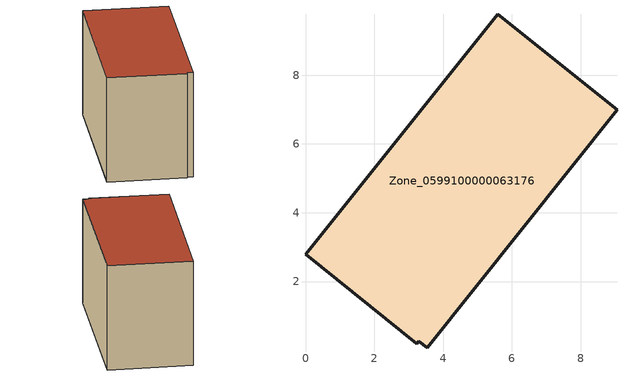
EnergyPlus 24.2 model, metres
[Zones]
Zone_0599100000063176
 floor ground (C_G): 9.05,7 3.54,0.07 3.29,0.27 3.23,0.2 0,2.79 5.58,9.77 z0.43
 wall outside (C_F): 5.58,9.77 0,2.79 3.23,0.2 3.29,0.27 3.54,0.07 9.05,7 5.58,9.77 z0.43:6.19
 roof outside (C_R): 3.54,0.07 9.05,7 5.58,9.77 0,2.79 3.23,0.2 3.29,0.27 z6.19
[BUILDING]
Pand.0599100000063176: North Axis=0; Terrain=City; Loads Convergence Tolerance Value=0.04; Temperature Convergence Tolerance Value=0.4; Solar Distribution=FullExterior; Maximum Number of Warmup Days=25; Minimum Number of Warmup Days=1
[Site:Location]
Rotterdam.The.Hague.AP_ZH_NLD Design_Conditions: Latitude=51.96; Longitude=4.45; Time Zone=1; Elevation=-4.5
[SITE:GROUNDTEMPERATURE:BUILDINGSURFACE]
18, 18, 18, 18, 18, 18, 18, 18, 18, 18, 18, 18
[MATERIAL] Thermal Absorptance=0.9; Solar Absorptance=0.7; Visible Absorptance=0.7
Name | Roughness | Thickness | Conductivity | Density | Specific Heat
G.TC.1946-1964 | MediumSmooth | 0.15 | 1 | 540 | 1210
F.TC.1946-1964 | Rough | 0.3 | 0.857143 | 1920 | 840
R.TC.1946-1964 | MediumRough | 0.2 | 0.235294 | 1500 | 1000
[CONSTRUCTION]
C_G: G.TC.1946-1964
C_F: F.TC.1946-1964
C_R: R.TC.1946-1964
[ZONE]
Zone_0599100000063176: Type=1; Multiplier=1; Ceiling Height=Autocalculate; Volume=Autocalculate; Floor Area=autocalculate; Part of Total Floor Area=Yes
[ZONEINFILTRATION:DESIGNFLOWRATE]
Infil_Zone_0599100000063176: Zone or ZoneList or Space or SpaceList=Zone_0599100000063176; Schedule=AlwaysOn; Design Flow Rate Calculation Method=Flow/Area; Flow Rate per Floor Area=0.003; Constant Term Coefficient=1; Temperature Term Coefficient=0; Velocity Term Coefficient=0; Velocity Squared Term Coefficient=0
[HVACTEMPLATE:ZONE:IDEALLOADSAIRSYSTEM]
Zone_0599100000063176: Maximum Heating Supply Air Temperature=50; Minimum Cooling Supply Air Temperature=13; Maximum Heating Supply Air Humidity Ratio=0.0156; Minimum Cooling Supply Air Humidity Ratio=0.0077; Heating Limit=NoLimit; Cooling Limit=NoLimit; Dehumidification Control Type=ConstantSensibleHeatRatio; Cooling Sensible Heat Ratio=0.7; Dehumidification Setpoint=60; Humidification Control Type=None; Humidification Setpoint=30; Outdoor Air Method=None; Outdoor Air Flow Rate per Person=0.00944; Outdoor Air Flow Rate per Zone Floor Area=0; Outdoor Air Flow Rate per Zone=0; Demand Controlled Ventilation Type=None; Outdoor Air Economizer Type=NoEconomizer; Heat Recovery Type=None; Sensible Heat Recovery Effectiveness=0.7; Latent Heat Recovery Effectiveness=0.65
[ZONECONTROL:THERMOSTAT]
ThermostatControl_Zone_0599100000063176: Zone or ZoneList=Zone_0599100000063176; Control Type Schedule=DualSetpointControlType; Control 1=Thermostat_Zone_0599100000063176; Temperature Difference Between Cutout And Setpoint=0
[THERMOSTATSETPOINT:DUALSETPOINT]
Thermostat_Zone_0599100000063176: Heating Setpoint Temperature Schedule=HeatingSetpoint_Zone_0599100000063176; Cooling Setpoint Temperature Schedule=CoolingSetpoint_Zone_0599100000063176
[SCHEDULE:COMPACT]
HeatingSetpoint_Zone_0599100000063176: Through: 12/31, For: AllDays, Until: 24:00, 21
CoolingSetpoint_Zone_0599100000063176: Through: 12/31, For: AllDays, Until: 24:00, 24
DualSetpointControlType: Through: 12/31, For: AllDays, Until: 24:00, 4
AlwaysOn: Through: 12/31, For: AllDays, Until: 24:00, 1
